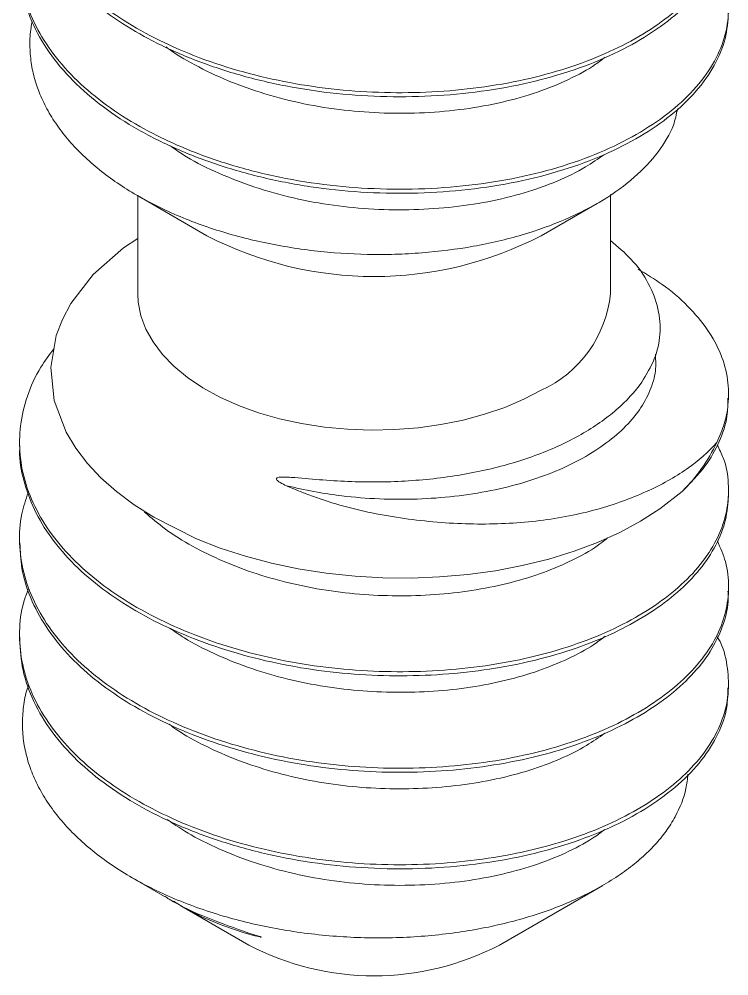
# Paper-space layout '_Isometric' of a CAD drawing. Header units: millimetres. Extents: x -3 to 3, y -0.9 to 22.9.
# Drawn here: x -3 to 3, y -0.87 to 7.22 of the extents above; entities that cross this region are included whole.
import ezdxf

# ---------------------------------------------------------------- set-up
doc = ezdxf.new("R2010")
doc.units = ezdxf.units.MM

psp = doc.layouts.new('_Isometric')

# ---------------------------------------------------------------- linework, layer by layer
at = {"color": 7, "linetype": 'Continuous', "lineweight": 15}
for p, q in [((-2.002, 5.7287), (-1.4144, 5.3894)), ((-2, 5.7276), (-2, 4.8992)), ((2, 4.8992), (2, 5.7373)), ((1.4144, 5.3894), (1.8886, 5.6633)), ((3, 4.0151), (3, 4.0495)), ((-3, 3.6413), (-3, 3.6068)), ((3, 3.1985), (3, 3.233)), ((-3, 2.8247), (-3, 2.7902)), ((3, 2.382), (3, 2.4164)), ((-3, 2.0081), (-3, 1.9737)), ((3, 1.5655), (3, 1.5999)), ((-2.0467, -0.0429), (-1.7728, -0.2011)), ((1.0608, -0.6122), (1.9345, -0.1077)), ((-1.6366, -0.2797), (-1.0608, -0.6122))]:
    psp.add_line(p, q, dxfattribs=at)
at = {"color": 7, "linetype": 'Continuous', "lineweight": 15, "flags": 128}
for points in [[(-2, 5.3654), (-2.1217, 5.2878), (-2.3762, 5.0622), (-2.5666, 4.8151), (-2.6376, 4.6822), (-2.6902, 4.5455), (-2.7366, 4.2753), (-2.708, 3.9964), (-2.6056, 3.7268), (-2.5253, 3.5934), (-2.4262, 3.4634), (-2.3121, 3.3413), (-2.1809, 3.2245), (-2.0308, 3.1122), (-1.8647, 3.007), (-1.5032, 2.8264), (-1.3011, 2.7474), (-1.0879, 2.6779), (-0.8689, 2.6196), (-0.6417, 2.5717), (-0.4042, 2.5343), (-0.1613, 2.5087), (0.0748, 2.4957), (0.3127, 2.4936), (0.5541, 2.5029), (0.7939, 2.5237), (1.0262, 2.5555), (1.2538, 2.5986), (1.478, 2.6536), (1.6937, 2.7201), (1.8919, 2.7946), (2.0789, 2.8791), (2.2558, 2.9743), (2.4186, 3.0783), (2.6072, 3.226), (2.6072, 3.226)], [(1.4142, 4.0828), (1.2664, 4.0056), (1.106, 3.9373), (0.9345, 3.8785), (0.7538, 3.8298), (0.5656, 3.7918), (0.3718, 3.7648), (0.1743, 3.7491), (-0.0249, 3.7448), (-0.2239, 3.7519), (-0.4207, 3.7705), (-0.6133, 3.8003), (-0.7998, 3.841), (-0.9783, 3.8922), (-1.1472, 3.9535), (-1.3046, 4.0241), (-1.449, 4.1034), (-1.5791, 4.1907), (-1.6934, 4.285), (-1.791, 4.3854), (-1.8707, 4.4909), (-1.9319, 4.6004), (-1.9738, 4.7129), (-1.9961, 4.8273), (-2, 4.8992)], [(-1.6972, -0.241), (-1.6246, -0.2866), (-1.4529, -0.3749), (-1.2806, -0.4473), (-1.0986, -0.5087), (-1.009, -0.5334), (-0.9788, -0.5406), (-0.9652, -0.5434), (-0.9603, -0.5442), (-0.9565, -0.5446), (-0.9558, -0.5444), (-0.9561, -0.544), (-0.9571, -0.5434), (-0.9595, -0.5424), (-0.965, -0.5404), (-0.9861, -0.5335), (-1.0601, -0.5105), (-1.0601, -0.5105)]]:
    psp.add_lwpolyline(points, dxfattribs=at)
at = {"color": 7, "linetype": 'Continuous', "lineweight": 15}
for centre, radius, start, end in [((0, 8.1167), 3.0723, 242.58733, 297.4073), ((1.0016, 4.9973), 1.0032, 294.28714, 354.39272), ((1.5779, 4.2655), 1.4629, 314.71916, 334.68665), ((0, 1.4173), 2.29, 242.40387, 297.59613)]:
    psp.add_arc(centre, radius, start, end, dxfattribs=at)
for points, knots in [([(2.9034, 8.5261), (2.9113, 8.5126), (2.9593, 8.4304), (2.9947, 8.2726), (3.0064, 8.0563), (2.9593, 7.8408), (2.8582, 7.6295), (2.7027, 7.4275), (2.4974, 7.2405), (2.2484, 7.0728), (1.96, 6.9256), (1.6346, 6.8026), (1.2753, 6.7057), (0.891, 6.6382), (0.4925, 6.6019), (0.0891, 6.5965), (-0.3152, 6.6218), (-0.7165, 6.6798), (-1.1085, 6.7701), (-1.48, 6.8909), (-1.8211, 7.0385), (-2.1261, 7.2091), (-2.3928, 7.4018), (-2.618, 7.6163), (-2.7962, 7.8489), (-2.9215, 8.0933), (-2.9926, 8.3428), (-3.0056, 8.5924), (-2.9838, 8.789), (-2.9392, 8.8995), (-2.9274, 8.9288)], [0, 0, 0, 0, 0.007402, 0.045038, 0.082021, 0.119459, 0.157441, 0.195619, 0.233632, 0.271129, 0.308097, 0.34568, 0.383734, 0.421907, 0.459838, 0.497181, 0.534209, 0.571923, 0.610033, 0.648184, 0.686017, 0.723191, 0.760356, 0.798184, 0.836333, 0.874446, 0.912165, 0.949199, 0.986533, 1, 1, 1, 1]), ([(2.9927, 8.0979), (2.9935, 8.0526), (2.9956, 7.9299), (2.9299, 7.7316), (2.8016, 7.5093), (2.6105, 7.3003), (2.367, 7.1112), (2.0762, 6.9445), (1.7424, 6.8038), (1.3687, 6.6922), (0.9637, 6.6132), (0.5402, 6.5694), (0.1098, 6.5609), (-0.322, 6.5873), (-0.7498, 6.6509), (-1.1659, 6.7512), (-1.557, 6.8855), (-1.9043, 7.0461), (-2.2053, 7.2268), (-2.4608, 7.4258), (-2.6733, 7.646), (-2.8376, 7.8826), (-2.9454, 8.1291), (-2.9983, 8.3386), (-2.9946, 8.4642), (-2.9934, 8.5061)], [0, 0, 0, 0, 0.026855, 0.07288, 0.119459, 0.166098, 0.212298, 0.257625, 0.303274, 0.349678, 0.396352, 0.442798, 0.488529, 0.533804, 0.579945, 0.626566, 0.673169, 0.71926, 0.761681, 0.804536, 0.848045, 0.891807, 0.935411, 0.978452, 1, 1, 1, 1]), ([(2.9038, 7.7036), (2.9162, 7.6815), (2.9698, 7.5861), (3.0024, 7.4095), (3.0001, 7.1784), (2.9314, 6.9495), (2.8012, 6.7272), (2.6107, 6.5182), (2.367, 6.3291), (2.0762, 6.1624), (1.7424, 6.0217), (1.3687, 5.9101), (0.9637, 5.8311), (0.5402, 5.7873), (0.1098, 5.7788), (-0.322, 5.8052), (-0.7498, 5.8688), (-1.1659, 5.9691), (-1.557, 6.1034), (-1.9043, 6.264), (-2.2053, 6.4447), (-2.4607, 6.6437), (-2.6734, 6.8639), (-2.8372, 7.1005), (-2.9469, 7.3469), (-3.0029, 7.597), (-2.9989, 7.8463), (-2.9735, 8.0202), (-2.934, 8.1079), (-2.931, 8.1145)], [0, 0, 0, 0, 0.012046, 0.052092, 0.091572, 0.131755, 0.17242, 0.213138, 0.253473, 0.293046, 0.3329, 0.373413, 0.414162, 0.454711, 0.494636, 0.534164, 0.574447, 0.615149, 0.655837, 0.696076, 0.733111, 0.770527, 0.808512, 0.846718, 0.884786, 0.922363, 0.959358, 0.996923, 1, 1, 1, 1]), ([(2.9995, 7.2813), (2.994, 7.206), (2.9828, 7.0529), (2.8874, 6.8273), (2.7339, 6.6093), (2.5215, 6.4074), (2.2589, 6.2269), (1.9509, 6.0697), (1.6012, 5.9402), (1.2139, 5.8408), (0.8001, 5.7753), (0.373, 5.7454), (-0.0585, 5.7503), (-0.4894, 5.7912), (-0.9142, 5.8692), (-1.3221, 5.9832), (-1.7, 6.1297), (-2.0388, 6.3039), (-2.3349, 6.5032), (-2.5843, 6.7275), (-2.7819, 6.9733), (-2.918, 7.2334), (-2.992, 7.4744), (-2.9933, 7.6268), (-2.9938, 7.6896)], [0, 0, 0, 0, 0.044699, 0.090999, 0.137662, 0.18419, 0.23009, 0.275306, 0.321306, 0.367875, 0.414521, 0.460745, 0.506099, 0.551715, 0.598102, 0.644777, 0.69124, 0.737003, 0.782264, 0.828381, 0.874995, 0.921608, 0.967725, 1, 1, 1, 1]), ([(2.5672, 6.4627), (2.5579, 6.4167), (2.5327, 6.2921), (2.4116, 6.0955), (2.2145, 5.8819), (1.9478, 5.6883), (1.6269, 5.5231), (1.2548, 5.3897), (0.8455, 5.2937), (0.4783, 5.247), (0.1762, 5.231), (-0.1287, 5.2297), (-0.4347, 5.2504), (-0.7346, 5.2926), (-0.9581, 5.3356), (-1.1762, 5.3893), (-1.3883, 5.4538), (-1.5937, 5.5291), (-1.7879, 5.614), (-1.9686, 5.7072), (-2.1359, 5.8083), (-2.291, 5.9185), (-2.4312, 6.0363), (-2.555, 6.1605), (-2.6622, 6.2907), (-2.7522, 6.4273), (-2.8229, 6.5678), (-2.8737, 6.7105), (-2.9051, 6.8551), (-2.915, 7.0022), (-2.9107, 7.1191), (-2.8962, 7.1859), (-2.8924, 7.2035)], [0, 0, 0, 0, 0.029345, 0.079577, 0.131245, 0.181821, 0.23384, 0.285033, 0.337656, 0.389752, 0.416481, 0.443407, 0.495582, 0.522314, 0.549232, 0.57597, 0.602894, 0.630403, 0.658115, 0.684853, 0.711774, 0.739258, 0.766932, 0.794195, 0.821645, 0.849681, 0.877919, 0.905415, 0.933102, 0.961386, 0.98987, 1, 1, 1, 1]), ([(2.2659, 4.1511), (2.3051, 4.2158), (2.3846, 4.3469), (2.4283, 4.5572), (2.4135, 4.7736), (2.3304, 4.9881), (2.196, 5.1845), (2.0612, 5.2976), (2, 5.3489)], [0, 0, 0, 0, 0.163104, 0.330498, 0.501326, 0.676778, 0.853303, 1, 1, 1, 1]), ([(2.2356, 5.1056), (2.3049, 5.0639), (2.4639, 4.9684), (2.6607, 4.7965), (2.8287, 4.5979), (2.9419, 4.3879), (3.0003, 4.1733), (3.0032, 3.9751), (2.9691, 3.7969), (2.9233, 3.6925), (2.9003, 3.64)], [0, 0, 0, 0, 0.1072027, 0.2456122, 0.384911, 0.523786, 0.6609477, 0.7958528, 0.8973161, 1, 1, 1, 1]), ([(2.9039, 3.62), (2.9225, 3.5832), (2.9759, 3.4772), (3.0051, 3.2953), (2.9957, 3.0787), (2.9291, 2.8645), (2.8081, 2.6558), (2.6339, 2.4586), (2.4121, 2.2783), (2.1485, 2.1178), (1.8465, 1.979), (1.5082, 1.8651), (1.1387, 1.7786), (0.748, 1.7222), (0.3471, 1.6972), (-0.0571, 1.7027), (-0.4608, 1.7398), (-0.8599, 1.8095), (-1.2457, 1.9112), (-1.6073, 2.0422), (-1.9356, 2.1985), (-2.227, 2.3769), (-2.4792, 2.5777), (-2.6882, 2.7994), (-2.8478, 3.037), (-2.9536, 3.284), (-3.0039, 3.5339), (-3.0005, 3.784), (-2.9407, 4.0333), (-2.8454, 4.2528), (-2.7482, 4.382), (-2.7094, 4.4334)], [0, 0, 0, 0, 0.018742, 0.053942, 0.088773, 0.124237, 0.160097, 0.196019, 0.231664, 0.266709, 0.301646, 0.337223, 0.373125, 0.409016, 0.444558, 0.479454, 0.51455, 0.550224, 0.586152, 0.621996, 0.657422, 0.692234, 0.72748, 0.763237, 0.799176, 0.834957, 0.870252, 0.905052, 0.940434, 0.976258, 1, 1, 1, 1]), ([(-0.7411, 3.2741), (-0.759, 3.282), (-0.7767, 3.2905), (-0.8018, 3.3055), (-0.8101, 3.3108), (-0.8209, 3.3206), (-0.8245, 3.3242), (-0.8277, 3.3336), (-0.824, 3.3387), (-0.8011, 3.3496), (-0.7802, 3.3474), (-0.7407, 3.347), (-0.7209, 3.3459), (-0.622, 3.3396), (-0.5425, 3.3317), (-0.3024, 3.313), (-0.1392, 3.3053), (0.1828, 3.3074), (0.3427, 3.3164), (0.6603, 3.3517), (0.8158, 3.3779), (1.1109, 3.446), (1.2528, 3.4882), (1.5196, 3.5886), (1.6414, 3.6457), (1.8633, 3.7724), (1.964, 3.8426), (2.136, 3.9908), (2.208, 4.0689), (2.2659, 4.1511)], [0, 0, 0, 0, 0.015625, 0.015625, 0.023438, 0.023438, 0.027344, 0.027344, 0.03125, 0.03125, 0.046875, 0.046875, 0.0625, 0.0625, 0.125, 0.125, 0.25, 0.25, 0.375, 0.375, 0.5, 0.5, 0.625, 0.625, 0.75, 0.75, 0.875, 0.875, 1, 1, 1, 1]), ([(2.9946, 4.0152), (2.9941, 3.9642), (2.9931, 3.8405), (2.9274, 3.6468), (2.8072, 3.431), (2.6758, 3.2963), (2.6072, 3.226)], [0, 0, 0, 0, 0.183597, 0.44577, 0.710871, 1, 1, 1, 1]), ([(2.9999, 3.1985), (2.9948, 3.1273), (2.9845, 2.983), (2.8999, 2.7703), (2.7642, 2.5643), (2.5757, 2.3713), (2.3418, 2.1966), (2.0671, 2.0417), (1.7546, 1.9098), (1.4066, 1.8033), (1.03, 1.7251), (0.6353, 1.6775), (0.2331, 1.6613), (-0.1714, 1.6754), (-0.5742, 1.7217), (-0.9707, 1.8007), (-1.3508, 1.911), (-1.7037, 2.0495), (-2.0218, 2.2123), (-2.3024, 2.3969), (-2.5429, 2.6039), (-2.7383, 2.8307), (-2.8842, 3.0717), (-2.9701, 3.32), (-3.0062, 3.4997), (-2.9977, 3.5947), (-2.9967, 3.6067)], [0, 0, 0, 0, 0.042363, 0.085724, 0.129453, 0.17314, 0.216377, 0.258827, 0.301623, 0.345096, 0.388851, 0.432476, 0.475564, 0.51794, 0.560913, 0.604481, 0.648243, 0.691786, 0.734709, 0.777098, 0.820231, 0.863876, 0.907625, 0.951068, 0.993808, 1, 1, 1, 1]), ([(2.9003, 3.64), (2.8303, 3.5596), (2.7451, 3.4848), (2.5456, 3.3461), (2.4301, 3.2816), (2.1741, 3.1667), (2.0353, 3.116), (1.735, 3.0326), (1.5709, 3.0004), (1.2323, 2.9589), (1.0572, 2.9492), (0.6956, 2.9518), (0.5091, 2.9646), (0.1421, 3.0116), (-0.0415, 3.0449), (-0.4028, 3.1403), (-0.5758, 3.2007), (-0.7411, 3.2741)], [0, 0, 0, 0, 0.125, 0.125, 0.25, 0.25, 0.375, 0.375, 0.5, 0.5, 0.625, 0.625, 0.75, 0.75, 0.875, 0.875, 1, 1, 1, 1]), ([(2.9052, 2.8072), (2.9307, 2.7491), (2.9865, 2.6215), (3.008, 2.4175), (2.9825, 2.2013), (2.9005, 1.9882), (2.7641, 1.7822), (2.5758, 1.5892), (2.3418, 1.4145), (2.0671, 1.2596), (1.7546, 1.1277), (1.4066, 1.0212), (1.03, 0.943), (0.6353, 0.8954), (0.2331, 0.8792), (-0.1714, 0.8933), (-0.5742, 0.9396), (-0.9707, 1.0186), (-1.3508, 1.1289), (-1.7037, 1.2674), (-2.0218, 1.4302), (-2.3024, 1.6148), (-2.5429, 1.8218), (-2.7386, 2.0486), (-2.8832, 2.2896), (-2.9737, 2.538), (-3.0072, 2.7879), (-2.9948, 3.0157), (-2.9471, 3.1573), (-2.9267, 3.2177)], [0, 0, 0, 0, 0.031123, 0.068293, 0.105455, 0.143279, 0.181424, 0.219533, 0.257249, 0.294279, 0.33161, 0.369533, 0.407701, 0.445755, 0.483342, 0.520307, 0.557793, 0.595798, 0.633972, 0.671955, 0.709397, 0.746374, 0.783999, 0.822071, 0.860235, 0.89813, 0.935413, 0.972476, 1, 1, 1, 1]), ([(2.9947, 2.3819), (2.9962, 2.3622), (3.0035, 2.2705), (2.9622, 2.1063), (2.8682, 1.8946), (2.7157, 1.6917), (2.5141, 1.5034), (2.2681, 1.3342), (1.9825, 1.1854), (1.6597, 1.0605), (1.3027, 0.9616), (0.9199, 0.8919), (0.522, 0.8532), (0.1188, 0.8456), (-0.2856, 0.8686), (-0.6872, 0.9242), (-1.0802, 1.0122), (-1.4536, 1.1309), (-1.7972, 1.2767), (-2.1049, 1.4457), (-2.3746, 1.6367), (-2.6029, 1.8497), (-2.785, 2.0811), (-2.9134, 2.3249), (-2.9886, 2.5631), (-2.9943, 2.7188), (-2.9969, 2.7903)], [0, 0, 0, 0, 0.011693, 0.054545, 0.098051, 0.14181, 0.18541, 0.228448, 0.270819, 0.313844, 0.357438, 0.401198, 0.444711, 0.487578, 0.529989, 0.573169, 0.616833, 0.660575, 0.703982, 0.746661, 0.789198, 0.832516, 0.876232, 0.919936, 0.963219, 1, 1, 1, 1]), ([(2.9047, 1.9966), (2.9075, 1.992), (2.9556, 1.9145), (2.9907, 1.7608), (3.0079, 1.54), (2.9645, 1.3242), (2.8676, 1.1125), (2.7159, 0.9096), (2.514, 0.7213), (2.2681, 0.5521), (1.9825, 0.4033), (1.6597, 0.2784), (1.3027, 0.1795), (0.9199, 0.1098), (0.522, 0.0711), (0.1188, 0.0635), (-0.2856, 0.0865), (-0.6872, 0.1421), (-1.0802, 0.2301), (-1.4536, 0.3488), (-1.7972, 0.4946), (-2.1049, 0.6636), (-2.3746, 0.8546), (-2.603, 1.0676), (-2.7848, 1.299), (-2.9142, 1.5428), (-2.9893, 1.7921), (-3.0065, 2.0418), (-2.9862, 2.2448), (-2.9406, 2.3617), (-2.9266, 2.3974)], [0, 0, 0, 0, 0.002514, 0.042697, 0.079681, 0.117045, 0.154977, 0.19313, 0.231146, 0.26867, 0.305613, 0.343127, 0.381137, 0.419291, 0.45723, 0.494606, 0.531584, 0.569232, 0.607304, 0.645442, 0.683288, 0.720501, 0.757589, 0.795357, 0.833473, 0.871579, 0.909317, 0.94637, 0.983626, 1, 1, 1, 1]), ([(2.9938, 1.5656), (2.9933, 1.5112), (2.992, 1.3792), (2.918, 1.1725), (2.7819, 0.9514), (2.5843, 0.7444), (2.3349, 0.5579), (2.0388, 0.394), (1.7, 0.2567), (1.3221, 0.1488), (0.9142, 0.0738), (0.4894, 0.0342), (0.0585, 0.0298), (-0.373, 0.0606), (-0.8001, 0.1286), (-1.2139, 0.2331), (-1.6012, 0.3712), (-1.9509, 0.5383), (-2.2589, 0.7307), (-2.5215, 0.9485), (-2.7339, 1.1892), (-2.8874, 1.4461), (-2.9828, 1.7098), (-2.994, 1.8868), (-2.9995, 1.9737)], [0, 0, 0, 0, 0.032275, 0.078392, 0.125006, 0.171619, 0.217736, 0.262997, 0.30876, 0.355223, 0.401898, 0.448285, 0.493901, 0.539255, 0.585479, 0.632125, 0.678694, 0.724694, 0.76991, 0.815811, 0.862338, 0.909001, 0.955301, 1, 1, 1, 1]), ([(-2.9256, 1.5847), (-2.9327, 1.5628), (-2.956, 1.4911), (-2.9736, 1.3665), (-2.9786, 1.2121), (-2.9602, 1.0585), (-2.9206, 0.9076), (-2.8602, 0.7596), (-2.7779, 0.6133), (-2.6759, 0.4728), (-2.5563, 0.3397), (-2.4203, 0.2141), (-2.2657, 0.0943), (-2.0954, -0.0171), (-1.9116, -0.119), (-1.7147, -0.2115), (-1.5031, -0.295), (-1.283, -0.3669), (-1.0579, -0.4267), (-0.8287, -0.4749), (-0.5915, -0.5122), (-0.3514, -0.5376), (-0.1113, -0.5509), (0.1282, -0.5525), (0.3691, -0.5422), (0.6044, -0.5201), (0.832, -0.487), (1.0505, -0.4434), (1.2633, -0.3887), (1.4646, -0.3241), (1.6533, -0.2503), (1.8281, -0.1682), (1.9912, -0.0768), (2.1379, 0.0217), (2.2675, 0.1263), (2.3792, 0.2358), (2.4743, 0.3516), (2.5737, 0.509), (2.6379, 0.6709), (2.6519, 0.7927), (2.6565, 0.8329)], [0, 0, 0, 0, 0.01191, 0.039002, 0.066686, 0.094578, 0.121317, 0.148249, 0.175794, 0.203549, 0.229748, 0.256129, 0.283084, 0.310236, 0.336436, 0.362827, 0.389823, 0.41703, 0.442566, 0.46828, 0.494555, 0.521024, 0.546516, 0.572186, 0.598435, 0.624889, 0.649932, 0.67534, 0.700934, 0.726909, 0.751786, 0.776837, 0.802159, 0.827859, 0.852501, 0.877323, 0.902423, 0.927904, 0.976188, 1, 1, 1, 1]), ([(-1.0601, -0.5105), (-1.1766, -0.4695), (-1.4126, -0.3866), (-1.65, -0.2778), (-1.7594, -0.207), (-1.7716, -0.1991)], [0, 0, 0, 0, 0.4640127, 0.9401204, 1, 1, 1, 1])]:
    psp.add_open_spline(points, degree=3, knots=knots, dxfattribs=at)
at = {"color": 8, "linetype": 'Continuous', "lineweight": 15}
for points, knots in [([(1.9568, 6.9016), (1.9303, 6.8807), (1.8421, 6.8112), (1.6501, 6.7095), (1.3865, 6.6006), (1.0887, 6.516), (0.7667, 6.4571), (0.4298, 6.4261), (0.0873, 6.4231), (-0.2561, 6.4478), (-0.5966, 6.5022), (-0.9273, 6.5861), (-1.2393, 6.6965), (-1.5123, 6.8296), (-1.6856, 6.9275), (-1.7557, 6.9838), (-1.7594, 6.9867)], [0, 0, 0, 0, 0.034083, 0.113436, 0.193354, 0.274598, 0.356318, 0.437635, 0.517696, 0.596959, 0.67774, 0.759365, 0.84096, 0.921654, 0.995918, 1, 1, 1, 1]), ([(1.9439, 6.0744), (1.8942, 6.0392), (1.7784, 5.9573), (1.5511, 5.8478), (1.274, 5.7482), (0.9656, 5.6732), (0.6365, 5.6251), (0.2967, 5.6052), (-0.0466, 5.6127), (-0.3894, 5.6489), (-0.7271, 5.715), (-1.052, 5.8094), (-1.3511, 5.9308), (-1.577, 6.0449), (-1.6883, 6.1245), (-1.7229, 6.1492)], [0, 0, 0, 0, 0.060526, 0.141055, 0.222981, 0.305927, 0.38901, 0.471338, 0.552111, 0.633353, 0.715973, 0.799107, 0.881862, 0.963367, 1, 1, 1, 1]), ([(2.3804, 4.3878), (2.383, 4.3476), (2.3891, 4.2509), (2.3486, 4.0985), (2.2657, 3.9345), (2.1384, 3.7783), (1.9722, 3.6344), (1.7716, 3.5057), (1.5397, 3.3935), (1.2786, 3.3008), (0.991, 3.2292), (0.684, 3.1812), (0.3665, 3.1579), (0.0454, 3.1589), (-0.2474, 3.1826), (-0.5106, 3.2215), (-0.664, 3.2565), (-0.7411, 3.2741)], [0, 0, 0, 0, 0.050029, 0.120135, 0.191212, 0.262603, 0.33363, 0.40364, 0.472786, 0.543154, 0.614355, 0.685725, 0.756588, 0.826298, 0.895611, 0.94757, 1, 1, 1, 1]), ([(1.9768, 2.833), (1.9557, 2.8156), (1.8782, 2.7519), (1.7077, 2.6562), (1.4693, 2.5486), (1.1997, 2.4618), (0.9059, 2.3966), (0.595, 2.3555), (0.2761, 2.3393), (-0.0454, 2.347), (-0.3665, 2.3801), (-0.6841, 2.4392), (-0.9909, 2.5239), (-1.2788, 2.6317), (-1.5392, 2.7599), (-1.7646, 2.8986), (-1.8853, 3.0022), (-1.9423, 3.0513)], [0, 0, 0, 0, 0.025961, 0.095373, 0.16457, 0.235037, 0.306152, 0.377243, 0.447643, 0.516758, 0.58627, 0.656931, 0.728097, 0.799096, 0.869263, 0.938212, 1, 1, 1, 1]), ([(1.9567, 2.0016), (1.9241, 1.9768), (1.8324, 1.907), (1.6433, 1.8074), (1.3961, 1.7055), (1.1189, 1.6245), (0.8194, 1.566), (0.5054, 1.5319), (0.1854, 1.5226), (-0.1363, 1.5372), (-0.4568, 1.5776), (-0.7721, 1.6441), (-1.0748, 1.7354), (-1.3544, 1.85), (-1.5734, 1.9611), (-1.6856, 2.0397), (-1.7249, 2.0672)], [0, 0, 0, 0, 0.041392, 0.116539, 0.192299, 0.269263, 0.346727, 0.423959, 0.500239, 0.575255, 0.651329, 0.728461, 0.805938, 0.883025, 0.959011, 1, 1, 1, 1]), ([(1.9523, 1.1802), (1.9025, 1.1449), (1.7907, 1.0658), (1.5764, 0.96), (1.3205, 0.8639), (1.0362, 0.789), (0.7318, 0.7373), (0.4153, 0.7102), (0.0945, 0.7077), (-0.2272, 0.7294), (-0.5467, 0.7772), (-0.8592, 0.851), (-1.1568, 0.9489), (-1.4282, 1.0695), (-1.6219, 1.1728), (-1.713, 1.2407), (-1.7342, 1.2565)], [0, 0, 0, 0, 0.060282, 0.135243, 0.211366, 0.288498, 0.365926, 0.442914, 0.518756, 0.593788, 0.670186, 0.747443, 0.824838, 0.901639, 0.977147, 1, 1, 1, 1]), ([(1.953, 0.3666), (1.9196, 0.3411), (1.8232, 0.2675), (1.6206, 0.1631), (1.3527, 0.057), (1.0516, -0.0248), (0.7273, -0.0804), (0.3893, -0.108), (0.0466, -0.1078), (-0.2968, -0.0796), (-0.6364, -0.0216), (-0.9658, 0.0654), (-1.2731, 0.1797), (-1.5397, 0.3078), (-1.6855, 0.4062), (-1.7516, 0.4508)], [0, 0, 0, 0, 0.042246, 0.121774, 0.20219, 0.283838, 0.36586, 0.447374, 0.527531, 0.607223, 0.68845, 0.770422, 0.852258, 0.933089, 1, 1, 1, 1])]:
    psp.add_open_spline(points, degree=3, knots=knots, dxfattribs=at)

doc.saveas('drawing.dxf')
